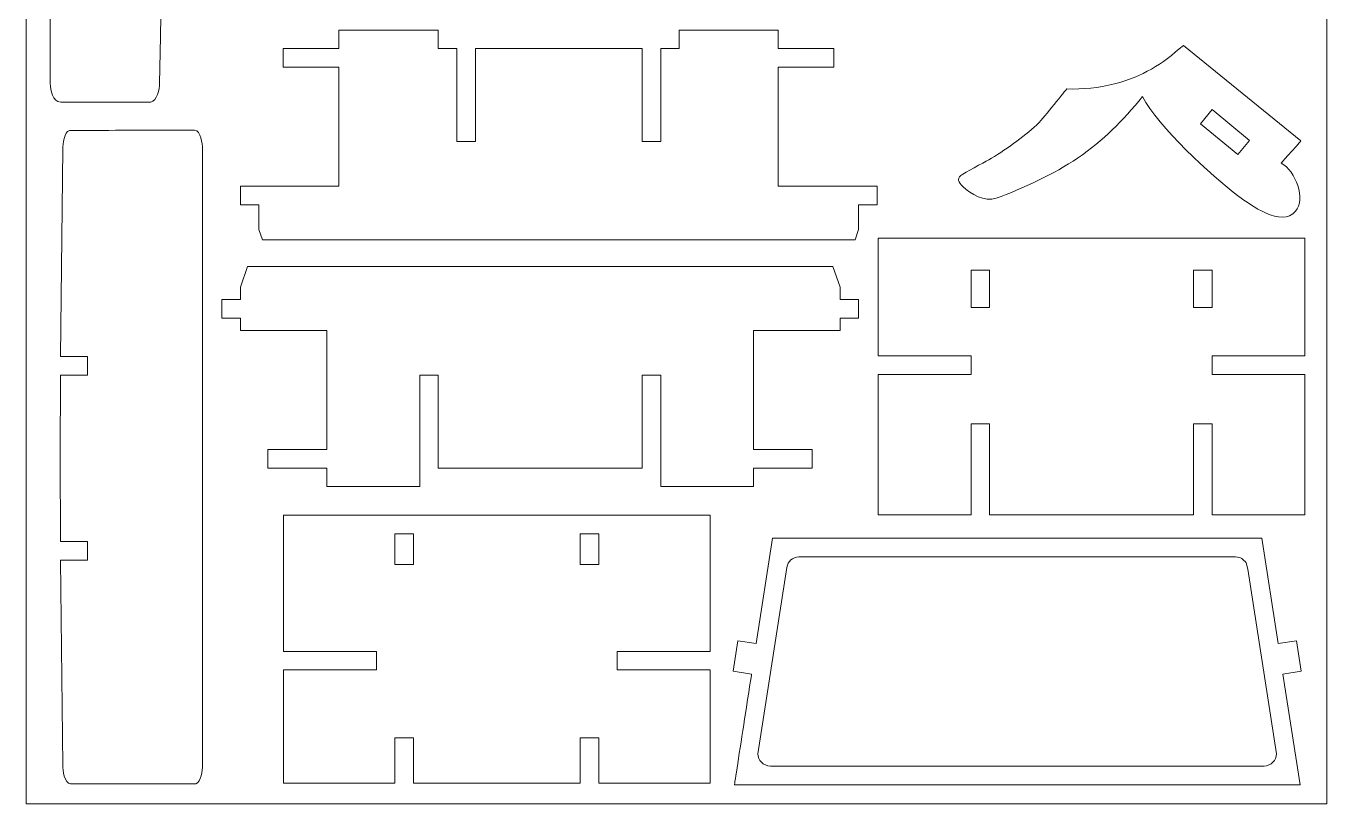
# Model space of a CAD drawing. Header units: centimetres. Extents: x -91 to 54, y -26 to 4.
# Drawn here: x -28.89 to -7.89, y -25.55 to -12.99 of the extents above; entities that cross this region are included whole.
import ezdxf

# ---------------------------------------------------------------- set-up
doc = ezdxf.new("R2010")
doc.units = ezdxf.units.CM
doc.header["$MEASUREMENT"] = 0
doc.layers.add('Camada 1', color=7, linetype='Continuous')

msp = doc.modelspace()

# ---------------------------------------------------------------- linework, layer by layer
at = {"layer": 'Camada 1', "color": 1, "lineweight": 0}
msp.add_lwpolyline([(-28.88543, -25.54968), (-7.88543, -25.54968), (-7.88543, 4.15032), (-28.88543, 4.15032), (-28.88543, -25.54968)], close=True, dxfattribs=at)
at = {"layer": 'Camada 1', "lineweight": 9}
for points, knots in [([(-26.96464, -10.57378), (-26.96464, -10.57378), (-26.90582, -10.57378), (-26.90582, -10.57378), (-26.90582, -10.57378), (-26.80261, -10.57378), (-26.67898, -10.57378), (-26.67898, -10.57378), (-26.67898, -10.57378), (-26.67898, -10.57378), (-26.67575, -8.59738), (-26.67575, -8.59738), (-26.67575, -8.59738), (-26.67575, -8.59738), (-26.67941, -7.88382), (-26.67941, -7.88382), (-26.67941, -7.88382), (-26.67941, -7.88382), (-27.04326, -7.88382), (-27.04326, -7.88382), (-27.04326, -7.88382), (-27.04326, -7.88382), (-27.04326, -7.58383), (-27.04326, -7.58383), (-27.04326, -7.58383), (-27.04326, -7.58383), (-26.68184, -7.58383), (-26.68184, -7.58383), (-26.68184, -7.58383), (-26.68184, -7.58383), (-26.72878, -4.57673), (-26.72878, -4.57673), (-26.72878, -4.57673), (-26.7331, -4.47715), (-26.77016, -4.28436), (-26.90013, -4.27725), (-26.90013, -4.27725), (-26.90013, -4.27725), (-28.35276, -4.28131), (-28.35276, -4.28131), (-28.35276, -4.28131), (-28.45249, -4.30004), (-28.49282, -4.4845), (-28.49511, -4.57679), (-28.49511, -4.57679), (-28.49511, -4.57679), (-28.49511, -13.92212), (-28.49511, -13.92212), (-28.49511, -13.92212), (-28.49197, -14.02224), (-28.45562, -14.21517), (-28.32488, -14.2221), (-28.32488, -14.2221), (-28.32488, -14.2221), (-26.87332, -14.21862), (-26.87332, -14.21862), (-26.87332, -14.21862), (-26.77173, -14.20037), (-26.73268, -14.01039), (-26.72873, -13.92097), (-26.72873, -13.92097), (-26.72873, -13.92097), (-26.71219, -13.15893), (-26.71219, -13.15893), (-26.71219, -13.15893), (-26.71219, -13.15893), (-26.67898, -10.87377), (-26.67898, -10.87377), (-26.67898, -10.87377), (-26.67898, -10.87377), (-27.04326, -10.87377), (-27.04326, -10.87377), (-27.04326, -10.87377), (-27.04326, -10.87377), (-27.04326, -10.57378), (-27.04326, -10.57378), (-27.04326, -10.57378), (-27.04326, -10.57378), (-27.01052, -10.57378), (-26.96464, -10.57378)], [0, 0, 0, 0, 0.04761905, 0.04761905, 0.04761905, 0.04761905, 0.0952381, 0.0952381, 0.0952381, 0.0952381, 0.14285714, 0.14285714, 0.14285714, 0.14285714, 0.19047619, 0.19047619, 0.19047619, 0.19047619, 0.23809524, 0.23809524, 0.23809524, 0.23809524, 0.28571429, 0.28571429, 0.28571429, 0.28571429, 0.33333333, 0.33333333, 0.33333333, 0.33333333, 0.38095238, 0.38095238, 0.38095238, 0.38095238, 0.42857143, 0.42857143, 0.42857143, 0.42857143, 0.47619048, 0.47619048, 0.47619048, 0.47619048, 0.52380952, 0.52380952, 0.52380952, 0.52380952, 0.57142857, 0.57142857, 0.57142857, 0.57142857, 0.61904762, 0.61904762, 0.61904762, 0.61904762, 0.66666667, 0.66666667, 0.66666667, 0.66666667, 0.71428571, 0.71428571, 0.71428571, 0.71428571, 0.76190476, 0.76190476, 0.76190476, 0.76190476, 0.80952381, 0.80952381, 0.80952381, 0.80952381, 0.85714286, 0.85714286, 0.85714286, 0.85714286, 0.9047619, 0.9047619, 0.9047619, 0.9047619, 1, 1, 1, 1]), ([(-16.74489, -14.61619), (-16.74489, -14.61619), (-16.74489, -14.55737), (-16.74489, -14.55737), (-16.74489, -14.55737), (-16.74489, -14.09773), (-16.74489, -13.65616), (-16.74489, -13.65616), (-16.74489, -13.65616), (-16.74489, -13.65616), (-15.84504, -13.65616), (-15.84504, -13.65616), (-15.84504, -13.65616), (-15.84504, -13.65616), (-15.84504, -13.3562), (-15.84504, -13.3562), (-15.84504, -13.3562), (-15.84504, -13.3562), (-16.74489, -13.3562), (-16.74489, -13.3562), (-16.74489, -13.3562), (-16.74489, -13.3562), (-16.74489, -13.05625), (-16.74489, -13.05625), (-16.74489, -13.05625), (-16.74489, -13.05625), (-18.34061, -13.05625), (-18.34061, -13.05625), (-18.34061, -13.05625), (-18.34061, -13.05625), (-18.34061, -13.3562), (-18.34061, -13.3562), (-18.34061, -13.3562), (-18.34061, -13.3562), (-18.64057, -13.3562), (-18.64057, -13.3562), (-18.64057, -13.3562), (-18.64057, -13.3562), (-18.64057, -14.85597), (-18.64057, -14.85597), (-18.64057, -14.85597), (-18.64057, -14.85597), (-18.94053, -14.85597), (-18.94053, -14.85597), (-18.94053, -14.85597), (-18.94053, -14.85597), (-18.94053, -13.3562), (-18.94053, -13.3562), (-18.94053, -13.3562), (-18.94053, -13.3562), (-21.63032, -13.3562), (-21.63032, -13.3562), (-21.63032, -13.3562), (-21.63032, -13.3562), (-21.63032, -14.85597), (-21.63032, -14.85597), (-21.63032, -14.85597), (-21.63032, -14.85597), (-21.93027, -14.85597), (-21.93027, -14.85597), (-21.93027, -14.85597), (-21.93027, -14.85597), (-21.93027, -13.3562), (-21.93027, -13.3562), (-21.93027, -13.3562), (-21.93027, -13.3562), (-22.23024, -13.3562), (-22.23024, -13.3562), (-22.23024, -13.3562), (-22.23024, -13.3562), (-22.23024, -13.05625), (-22.23024, -13.05625), (-22.23024, -13.05625), (-22.23024, -13.05625), (-23.83388, -13.05625), (-23.83388, -13.05625), (-23.83388, -13.05625), (-23.83388, -13.05625), (-23.83388, -13.3562), (-23.83388, -13.3562), (-23.83388, -13.3562), (-23.83388, -13.3562), (-24.73374, -13.3562), (-24.73374, -13.3562), (-24.73374, -13.3562), (-24.73374, -13.3562), (-24.73374, -13.65616), (-24.73374, -13.65616), (-24.73374, -13.65616), (-24.73374, -13.65616), (-23.83388, -13.65616), (-23.83388, -13.65616), (-23.83388, -13.65616), (-23.83388, -13.65616), (-23.83388, -14.02586), (-23.83388, -14.44083), (-23.83388, -14.44083), (-23.83388, -14.44083), (-23.83388, -14.49965), (-23.83388, -14.49965), (-23.83388, -14.49965), (-23.83388, -15.01519), (-23.83388, -15.57624), (-23.83388, -15.57624), (-23.83388, -15.57624), (-23.83388, -15.57624), (-25.42571, -15.57624), (-25.42571, -15.57624), (-25.42571, -15.57624), (-25.42571, -15.57624), (-25.42571, -15.87619), (-25.42571, -15.87619), (-25.42571, -15.87619), (-25.42571, -15.87619), (-25.12575, -15.87619), (-25.12575, -15.87619), (-25.12575, -15.87619), (-25.12575, -15.87619), (-25.12575, -16.27421), (-25.12575, -16.27421), (-25.12575, -16.27421), (-25.12575, -16.27421), (-25.06827, -16.4431), (-25.06827, -16.4431), (-25.06827, -16.4431), (-25.06827, -16.4431), (-25.05795, -16.44216), (-25.05795, -16.44216), (-25.05795, -16.44216), (-25.05795, -16.44216), (-15.50185, -16.44216), (-15.50185, -16.44216), (-15.50185, -16.44216), (-15.50185, -16.44216), (-15.44509, -16.27581), (-15.44509, -16.27581), (-15.44509, -16.27581), (-15.44509, -16.27581), (-15.44509, -15.87619), (-15.44509, -15.87619), (-15.44509, -15.87619), (-15.44509, -15.87619), (-15.14514, -15.87619), (-15.14514, -15.87619), (-15.14514, -15.87619), (-15.14514, -15.87619), (-15.14514, -15.57624), (-15.14514, -15.57624), (-15.14514, -15.57624), (-15.14514, -15.57624), (-16.74489, -15.57624), (-16.74489, -15.57624), (-16.74489, -15.57624), (-16.74489, -15.57624), (-16.74489, -15.09621), (-16.74489, -14.61619)], [0, 0, 0, 0, 0.025, 0.025, 0.025, 0.025, 0.05, 0.05, 0.05, 0.05, 0.075, 0.075, 0.075, 0.075, 0.1, 0.1, 0.1, 0.1, 0.125, 0.125, 0.125, 0.125, 0.15, 0.15, 0.15, 0.15, 0.175, 0.175, 0.175, 0.175, 0.2, 0.2, 0.2, 0.2, 0.225, 0.225, 0.225, 0.225, 0.25, 0.25, 0.25, 0.25, 0.275, 0.275, 0.275, 0.275, 0.3, 0.3, 0.3, 0.3, 0.325, 0.325, 0.325, 0.325, 0.35, 0.35, 0.35, 0.35, 0.375, 0.375, 0.375, 0.375, 0.4, 0.4, 0.4, 0.4, 0.425, 0.425, 0.425, 0.425, 0.45, 0.45, 0.45, 0.45, 0.475, 0.475, 0.475, 0.475, 0.5, 0.5, 0.5, 0.5, 0.525, 0.525, 0.525, 0.525, 0.55, 0.55, 0.55, 0.55, 0.575, 0.575, 0.575, 0.575, 0.6, 0.6, 0.6, 0.6, 0.625, 0.625, 0.625, 0.625, 0.65, 0.65, 0.65, 0.65, 0.675, 0.675, 0.675, 0.675, 0.7, 0.7, 0.7, 0.7, 0.725, 0.725, 0.725, 0.725, 0.75, 0.75, 0.75, 0.75, 0.775, 0.775, 0.775, 0.775, 0.8, 0.8, 0.8, 0.8, 0.825, 0.825, 0.825, 0.825, 0.85, 0.85, 0.85, 0.85, 0.875, 0.875, 0.875, 0.875, 0.9, 0.9, 0.9, 0.9, 0.925, 0.925, 0.925, 0.925, 0.95, 0.95, 0.95, 0.95, 1, 1, 1, 1]), ([(-8.50226, -15.06666), (-8.50226, -15.06666), (-8.46308, -15.02271), (-8.46308, -15.02271), (-8.46308, -15.02271), (-8.3846, -14.93468), (-8.30705, -14.84767), (-8.30705, -14.84767), (-8.30705, -14.84767), (-8.30705, -14.84767), (-10.2041, -13.30577), (-10.2041, -13.30577), (-10.2041, -13.30577), (-10.55465, -13.61368), (-10.8569, -13.80601), (-11.31537, -13.92534), (-11.31537, -13.92534), (-11.5794, -13.99405), (-11.81541, -14.01507), (-12.08701, -14.00705), (-12.08701, -14.00705), (-12.15835, -14.09518), (-12.49289, -14.51561), (-12.57289, -14.59069), (-12.57289, -14.59069), (-12.7742, -14.77964), (-13.10351, -15.01154), (-13.34559, -15.15211), (-13.34559, -15.15211), (-13.427, -15.19937), (-13.73888, -15.35821), (-13.79434, -15.40342), (-13.79434, -15.40342), (-13.86679, -15.4625), (-13.83442, -15.50912), (-13.76311, -15.58087), (-13.76311, -15.58087), (-13.63651, -15.70825), (-13.40998, -15.83485), (-13.22703, -15.77074), (-13.22703, -15.77074), (-12.80187, -15.62174), (-12.28602, -15.37821), (-11.91227, -15.12403), (-11.91227, -15.12403), (-11.48503, -14.83347), (-11.19247, -14.5304), (-10.86097, -14.13031), (-10.86097, -14.13031), (-10.61765, -14.61637), (-9.75709, -15.40137), (-9.30988, -15.74173), (-9.30988, -15.74173), (-9.12484, -15.87459), (-8.62308, -16.25107), (-8.39145, -15.98072), (-8.39145, -15.98072), (-8.22576, -15.78733), (-8.38824, -15.33457), (-8.62484, -15.20416), (-8.62484, -15.20416), (-8.62484, -15.20416), (-8.56791, -15.14031), (-8.50226, -15.06666)], [0, 0, 0, 0, 0.05882353, 0.05882353, 0.05882353, 0.05882353, 0.11764706, 0.11764706, 0.11764706, 0.11764706, 0.17647059, 0.17647059, 0.17647059, 0.17647059, 0.23529412, 0.23529412, 0.23529412, 0.23529412, 0.29411765, 0.29411765, 0.29411765, 0.29411765, 0.35294118, 0.35294118, 0.35294118, 0.35294118, 0.41176471, 0.41176471, 0.41176471, 0.41176471, 0.47058824, 0.47058824, 0.47058824, 0.47058824, 0.52941176, 0.52941176, 0.52941176, 0.52941176, 0.58823529, 0.58823529, 0.58823529, 0.58823529, 0.64705882, 0.64705882, 0.64705882, 0.64705882, 0.70588235, 0.70588235, 0.70588235, 0.70588235, 0.76470588, 0.76470588, 0.76470588, 0.76470588, 0.82352941, 0.82352941, 0.82352941, 0.82352941, 0.88235294, 0.88235294, 0.88235294, 0.88235294, 1, 1, 1, 1]), ([(-9.13524, -14.84), (-9.13524, -14.84), (-9.74134, -14.34191), (-9.74134, -14.34191), (-9.74134, -14.34191), (-9.74134, -14.34191), (-9.92815, -14.56925), (-9.92815, -14.56925), (-9.92815, -14.56925), (-9.92815, -14.56925), (-9.32188, -15.06758), (-9.32188, -15.06758), (-9.32188, -15.06758), (-9.32188, -15.06758), (-9.13524, -14.84), (-9.13524, -14.84)], [0, 0, 0, 0, 0.2, 0.2, 0.2, 0.2, 0.4, 0.4, 0.4, 0.4, 0.6, 0.6, 0.6, 0.6, 1, 1, 1, 1]), ([(-26.82394, -14.67454), (-26.82394, -14.67454), (-26.88277, -14.67464), (-26.88277, -14.67464), (-26.88277, -14.67464), (-27.46373, -14.67563), (-28.18553, -14.67688), (-28.18553, -14.67688), (-28.18553, -14.67688), (-28.26604, -14.69588), (-28.2915, -14.90512), (-28.29351, -14.97456), (-28.29351, -14.97456), (-28.29351, -14.97456), (-28.3294, -18.32562), (-28.3294, -18.32562), (-28.3294, -18.32562), (-28.3294, -18.32562), (-27.89116, -18.32562), (-27.89116, -18.32562), (-27.89116, -18.32562), (-27.89116, -18.32562), (-27.89116, -18.62558), (-27.89116, -18.62558), (-27.89116, -18.62558), (-27.89116, -18.62558), (-28.33094, -18.62558), (-28.33094, -18.62558), (-28.33094, -18.62558), (-28.33094, -18.62558), (-28.33386, -19.94479), (-28.33386, -19.94479), (-28.33386, -19.94479), (-28.33386, -19.94479), (-28.33079, -21.31537), (-28.33079, -21.31537), (-28.33079, -21.31537), (-28.33079, -21.31537), (-27.89116, -21.31537), (-27.89116, -21.31537), (-27.89116, -21.31537), (-27.89116, -21.31537), (-27.89116, -21.61534), (-27.89116, -21.61534), (-27.89116, -21.61534), (-27.89116, -21.61534), (-28.32916, -21.61534), (-28.32916, -21.61534), (-28.32916, -21.61534), (-28.32916, -21.61534), (-28.29347, -24.92647), (-28.29347, -24.92647), (-28.29347, -24.92647), (-28.29113, -25.00301), (-28.26927, -25.21802), (-28.1648, -25.22595), (-28.1648, -25.22595), (-28.1648, -25.22595), (-26.14329, -25.22188), (-26.14329, -25.22188), (-26.14329, -25.22188), (-26.06344, -25.20224), (-26.03825, -24.99717), (-26.03697, -24.92615), (-26.03697, -24.92615), (-26.03697, -24.92615), (-26.03697, -14.97335), (-26.03697, -14.97335), (-26.03697, -14.97335), (-26.03871, -14.89719), (-26.05984, -14.68124), (-26.16411, -14.67341), (-26.16411, -14.67341), (-26.16411, -14.67341), (-26.45925, -14.67391), (-26.82394, -14.67454)], [0, 0, 0, 0, 0.05, 0.05, 0.05, 0.05, 0.1, 0.1, 0.1, 0.1, 0.15, 0.15, 0.15, 0.15, 0.2, 0.2, 0.2, 0.2, 0.25, 0.25, 0.25, 0.25, 0.3, 0.3, 0.3, 0.3, 0.35, 0.35, 0.35, 0.35, 0.4, 0.4, 0.4, 0.4, 0.45, 0.45, 0.45, 0.45, 0.5, 0.5, 0.5, 0.5, 0.55, 0.55, 0.55, 0.55, 0.6, 0.6, 0.6, 0.6, 0.65, 0.65, 0.65, 0.65, 0.7, 0.7, 0.7, 0.7, 0.75, 0.75, 0.75, 0.75, 0.8, 0.8, 0.8, 0.8, 0.85, 0.85, 0.85, 0.85, 0.9, 0.9, 0.9, 0.9, 1, 1, 1, 1]), ([(-9.74047, -18.46706), (-9.74047, -18.46706), (-9.74047, -18.40824), (-9.74047, -18.40824), (-9.74047, -18.40824), (-9.74047, -18.35727), (-9.74047, -18.31707), (-9.74047, -18.31707), (-9.74047, -18.31707), (-9.74047, -18.31707), (-8.2406, -18.31707), (-8.2406, -18.31707), (-8.2406, -18.31707), (-8.2406, -18.31707), (-8.2406, -16.41676), (-8.2406, -16.41676), (-8.2406, -16.41676), (-8.2406, -16.41676), (-15.13026, -16.41676), (-15.13026, -16.41676), (-15.13026, -16.41676), (-15.13026, -16.41676), (-15.13026, -18.31707), (-15.13026, -18.31707), (-15.13026, -18.31707), (-15.13026, -18.31707), (-13.63038, -18.31707), (-13.63038, -18.31707), (-13.63038, -18.31707), (-13.63038, -18.31707), (-13.63038, -18.61705), (-13.63038, -18.61705), (-13.63038, -18.61705), (-13.63038, -18.61705), (-15.13026, -18.61705), (-15.13026, -18.61705), (-15.13026, -18.61705), (-15.13026, -18.61705), (-15.13026, -20.8826), (-15.13026, -20.8826), (-15.13026, -20.8826), (-15.13026, -20.8826), (-13.63038, -20.8826), (-13.63038, -20.8826), (-13.63038, -20.8826), (-13.63038, -20.8826), (-13.63038, -19.41098), (-13.63038, -19.41098), (-13.63038, -19.41098), (-13.63038, -19.41098), (-13.3304, -19.41098), (-13.3304, -19.41098), (-13.3304, -19.41098), (-13.3304, -19.41098), (-13.3304, -20.8826), (-13.3304, -20.8826), (-13.3304, -20.8826), (-13.3304, -20.8826), (-10.04046, -20.8826), (-10.04046, -20.8826), (-10.04046, -20.8826), (-10.04046, -20.8826), (-10.04046, -19.41098), (-10.04046, -19.41098), (-10.04046, -19.41098), (-10.04046, -19.41098), (-9.74047, -19.41098), (-9.74047, -19.41098), (-9.74047, -19.41098), (-9.74047, -19.41098), (-9.74047, -20.8826), (-9.74047, -20.8826), (-9.74047, -20.8826), (-9.74047, -20.8826), (-8.2406, -20.8826), (-8.2406, -20.8826), (-8.2406, -20.8826), (-8.2406, -20.8826), (-8.2406, -18.61705), (-8.2406, -18.61705), (-8.2406, -18.61705), (-8.2406, -18.61705), (-9.74047, -18.61705), (-9.74047, -18.61705), (-9.74047, -18.61705), (-9.74047, -18.61705), (-9.74047, -18.54205), (-9.74047, -18.46706)], [0, 0, 0, 0, 0.04347826, 0.04347826, 0.04347826, 0.04347826, 0.08695652, 0.08695652, 0.08695652, 0.08695652, 0.13043478, 0.13043478, 0.13043478, 0.13043478, 0.17391304, 0.17391304, 0.17391304, 0.17391304, 0.2173913, 0.2173913, 0.2173913, 0.2173913, 0.26086957, 0.26086957, 0.26086957, 0.26086957, 0.30434783, 0.30434783, 0.30434783, 0.30434783, 0.34782609, 0.34782609, 0.34782609, 0.34782609, 0.39130435, 0.39130435, 0.39130435, 0.39130435, 0.43478261, 0.43478261, 0.43478261, 0.43478261, 0.47826087, 0.47826087, 0.47826087, 0.47826087, 0.52173913, 0.52173913, 0.52173913, 0.52173913, 0.56521739, 0.56521739, 0.56521739, 0.56521739, 0.60869565, 0.60869565, 0.60869565, 0.60869565, 0.65217391, 0.65217391, 0.65217391, 0.65217391, 0.69565217, 0.69565217, 0.69565217, 0.69565217, 0.73913043, 0.73913043, 0.73913043, 0.73913043, 0.7826087, 0.7826087, 0.7826087, 0.7826087, 0.82608696, 0.82608696, 0.82608696, 0.82608696, 0.86956522, 0.86956522, 0.86956522, 0.86956522, 0.91304348, 0.91304348, 0.91304348, 0.91304348, 1, 1, 1, 1]), ([(-16.65407, -17.90758), (-16.65407, -17.90758), (-16.59525, -17.90758), (-16.59525, -17.90758), (-16.59525, -17.90758), (-16.20378, -17.90758), (-15.74511, -17.90758), (-15.74511, -17.90758), (-15.74511, -17.90758), (-15.74511, -17.90758), (-15.74511, -17.70774), (-15.74511, -17.70774), (-15.74511, -17.70774), (-15.74511, -17.70774), (-15.44514, -17.70774), (-15.44514, -17.70774), (-15.44514, -17.70774), (-15.44514, -17.70774), (-15.44514, -17.40779), (-15.44514, -17.40779), (-15.44514, -17.40779), (-15.44514, -17.40779), (-15.74511, -17.40779), (-15.74511, -17.40779), (-15.74511, -17.40779), (-15.74511, -17.40779), (-15.74511, -17.20797), (-15.74511, -17.20797), (-15.74511, -17.20797), (-15.74511, -17.20797), (-15.85978, -16.87181), (-15.85978, -16.87181), (-15.85978, -16.87181), (-15.85978, -16.87181), (-25.31081, -16.87181), (-25.31081, -16.87181), (-25.31081, -16.87181), (-25.31081, -16.87181), (-25.42575, -17.20959), (-25.42575, -17.20959), (-25.42575, -17.20959), (-25.42575, -17.20959), (-25.42575, -17.4086), (-25.42575, -17.4086), (-25.42575, -17.4086), (-25.42575, -17.4086), (-25.72571, -17.4086), (-25.72571, -17.4086), (-25.72571, -17.4086), (-25.72571, -17.4086), (-25.72571, -17.70854), (-25.72571, -17.70854), (-25.72571, -17.70854), (-25.72571, -17.70854), (-25.42575, -17.70854), (-25.42575, -17.70854), (-25.42575, -17.70854), (-25.42575, -17.70854), (-25.42575, -17.90758), (-25.42575, -17.90758), (-25.42575, -17.90758), (-25.42575, -17.90758), (-25.08956, -17.90758), (-24.74718, -17.90758), (-24.74718, -17.90758), (-24.74718, -17.90758), (-24.68835, -17.90758), (-24.68835, -17.90758), (-24.68835, -17.90758), (-24.35308, -17.90758), (-24.03002, -17.90758), (-24.03002, -17.90758), (-24.03002, -17.90758), (-24.03002, -17.90758), (-24.03002, -19.82764), (-24.03002, -19.82764), (-24.03002, -19.82764), (-24.03002, -19.82764), (-24.98376, -19.82764), (-24.98376, -19.82764), (-24.98376, -19.82764), (-24.98376, -19.82764), (-24.98376, -20.12759), (-24.98376, -20.12759), (-24.98376, -20.12759), (-24.98376, -20.12759), (-24.03002, -20.12759), (-24.03002, -20.12759), (-24.03002, -20.12759), (-24.03002, -20.12759), (-24.03002, -20.42755), (-24.03002, -20.42755), (-24.03002, -20.42755), (-24.03002, -20.42755), (-22.53025, -20.42755), (-22.53025, -20.42755), (-22.53025, -20.42755), (-22.53025, -20.42755), (-22.53025, -18.62781), (-22.53025, -18.62781), (-22.53025, -18.62781), (-22.53025, -18.62781), (-22.23028, -18.62781), (-22.23028, -18.62781), (-22.23028, -18.62781), (-22.23028, -18.62781), (-22.23028, -20.12759), (-22.23028, -20.12759), (-22.23028, -20.12759), (-22.23028, -20.12759), (-18.94058, -20.12759), (-18.94058, -20.12759), (-18.94058, -20.12759), (-18.94058, -20.12759), (-18.94058, -18.62781), (-18.94058, -18.62781), (-18.94058, -18.62781), (-18.94058, -18.62781), (-18.64061, -18.62781), (-18.64061, -18.62781), (-18.64061, -18.62781), (-18.64061, -18.62781), (-18.64061, -20.42755), (-18.64061, -20.42755), (-18.64061, -20.42755), (-18.64061, -20.42755), (-17.14085, -20.42755), (-17.14085, -20.42755), (-17.14085, -20.42755), (-17.14085, -20.42755), (-17.14085, -20.12759), (-17.14085, -20.12759), (-17.14085, -20.12759), (-17.14085, -20.12759), (-16.19504, -20.12759), (-16.19504, -20.12759), (-16.19504, -20.12759), (-16.19504, -20.12759), (-16.19504, -19.82764), (-16.19504, -19.82764), (-16.19504, -19.82764), (-16.19504, -19.82764), (-17.14085, -19.82764), (-17.14085, -19.82764), (-17.14085, -19.82764), (-17.14085, -19.82764), (-17.14085, -17.90758), (-17.14085, -17.90758), (-17.14085, -17.90758), (-17.14085, -17.90758), (-16.92004, -17.90758), (-16.65407, -17.90758)], [0, 0, 0, 0, 0.02564103, 0.02564103, 0.02564103, 0.02564103, 0.05128205, 0.05128205, 0.05128205, 0.05128205, 0.07692308, 0.07692308, 0.07692308, 0.07692308, 0.1025641, 0.1025641, 0.1025641, 0.1025641, 0.12820513, 0.12820513, 0.12820513, 0.12820513, 0.15384615, 0.15384615, 0.15384615, 0.15384615, 0.17948718, 0.17948718, 0.17948718, 0.17948718, 0.20512821, 0.20512821, 0.20512821, 0.20512821, 0.23076923, 0.23076923, 0.23076923, 0.23076923, 0.25641026, 0.25641026, 0.25641026, 0.25641026, 0.28205128, 0.28205128, 0.28205128, 0.28205128, 0.30769231, 0.30769231, 0.30769231, 0.30769231, 0.33333333, 0.33333333, 0.33333333, 0.33333333, 0.35897436, 0.35897436, 0.35897436, 0.35897436, 0.38461538, 0.38461538, 0.38461538, 0.38461538, 0.41025641, 0.41025641, 0.41025641, 0.41025641, 0.43589744, 0.43589744, 0.43589744, 0.43589744, 0.46153846, 0.46153846, 0.46153846, 0.46153846, 0.48717949, 0.48717949, 0.48717949, 0.48717949, 0.51282051, 0.51282051, 0.51282051, 0.51282051, 0.53846154, 0.53846154, 0.53846154, 0.53846154, 0.56410256, 0.56410256, 0.56410256, 0.56410256, 0.58974359, 0.58974359, 0.58974359, 0.58974359, 0.61538462, 0.61538462, 0.61538462, 0.61538462, 0.64102564, 0.64102564, 0.64102564, 0.64102564, 0.66666667, 0.66666667, 0.66666667, 0.66666667, 0.69230769, 0.69230769, 0.69230769, 0.69230769, 0.71794872, 0.71794872, 0.71794872, 0.71794872, 0.74358974, 0.74358974, 0.74358974, 0.74358974, 0.76923077, 0.76923077, 0.76923077, 0.76923077, 0.79487179, 0.79487179, 0.79487179, 0.79487179, 0.82051282, 0.82051282, 0.82051282, 0.82051282, 0.84615385, 0.84615385, 0.84615385, 0.84615385, 0.87179487, 0.87179487, 0.87179487, 0.87179487, 0.8974359, 0.8974359, 0.8974359, 0.8974359, 0.92307692, 0.92307692, 0.92307692, 0.92307692, 0.94871795, 0.94871795, 0.94871795, 0.94871795, 1, 1, 1, 1]), ([(-13.63038, -16.93375), (-13.63038, -16.93375), (-13.63038, -17.5337), (-13.63038, -17.5337), (-13.63038, -17.5337), (-13.63038, -17.5337), (-13.3304, -17.5337), (-13.3304, -17.5337), (-13.3304, -17.5337), (-13.3304, -17.5337), (-13.3304, -16.93375), (-13.3304, -16.93375), (-13.3304, -16.93375), (-13.3304, -16.93375), (-13.63038, -16.93375), (-13.63038, -16.93375)], [0, 0, 0, 0, 0.2, 0.2, 0.2, 0.2, 0.4, 0.4, 0.4, 0.4, 0.6, 0.6, 0.6, 0.6, 1, 1, 1, 1]), ([(-10.04046, -16.93375), (-10.04046, -16.93375), (-10.04046, -17.5337), (-10.04046, -17.5337), (-10.04046, -17.5337), (-10.04046, -17.5337), (-9.74047, -17.5337), (-9.74047, -17.5337), (-9.74047, -17.5337), (-9.74047, -17.5337), (-9.74047, -16.93375), (-9.74047, -16.93375), (-9.74047, -16.93375), (-9.74047, -16.93375), (-10.04046, -16.93375), (-10.04046, -16.93375)], [0, 0, 0, 0, 0.2, 0.2, 0.2, 0.2, 0.4, 0.4, 0.4, 0.4, 0.6, 0.6, 0.6, 0.6, 1, 1, 1, 1]), ([(-19.3405, -23.23597), (-19.3405, -23.23597), (-19.3405, -23.17715), (-19.3405, -23.17715), (-19.3405, -23.17715), (-19.3405, -23.12618), (-19.3405, -23.08598), (-19.3405, -23.08598), (-19.3405, -23.08598), (-19.3405, -23.08598), (-17.84059, -23.08598), (-17.84059, -23.08598), (-17.84059, -23.08598), (-17.84059, -23.08598), (-17.84059, -20.8857), (-17.84059, -20.8857), (-17.84059, -20.8857), (-17.84059, -20.8857), (-24.73026, -20.8857), (-24.73026, -20.8857), (-24.73026, -20.8857), (-24.73026, -20.8857), (-24.73026, -23.08598), (-24.73026, -23.08598), (-24.73026, -23.08598), (-24.73026, -23.08598), (-23.23039, -23.08598), (-23.23039, -23.08598), (-23.23039, -23.08598), (-23.23039, -23.08598), (-23.23039, -23.38596), (-23.23039, -23.38596), (-23.23039, -23.38596), (-23.23039, -23.38596), (-24.73026, -23.38596), (-24.73026, -23.38596), (-24.73026, -23.38596), (-24.73026, -23.38596), (-24.73026, -25.21364), (-24.73026, -25.21364), (-24.73026, -25.21364), (-24.73026, -25.21364), (-22.9304, -25.21364), (-22.9304, -25.21364), (-22.9304, -25.21364), (-22.9304, -25.21364), (-22.9304, -24.4843), (-22.9304, -24.4843), (-22.9304, -24.4843), (-22.9304, -24.4843), (-22.63044, -24.4843), (-22.63044, -24.4843), (-22.63044, -24.4843), (-22.63044, -24.4843), (-22.63044, -25.21364), (-22.63044, -25.21364), (-22.63044, -25.21364), (-22.63044, -25.21364), (-21.2411, -25.21364), (-19.94048, -25.21364), (-19.94048, -25.21364), (-19.94048, -25.21364), (-19.94048, -24.4843), (-19.94048, -24.4843), (-19.94048, -24.4843), (-19.94048, -24.4843), (-19.64052, -24.4843), (-19.64052, -24.4843), (-19.64052, -24.4843), (-19.64052, -24.4843), (-19.64052, -25.21364), (-19.64052, -25.21364), (-19.64052, -25.21364), (-18.6494, -25.21364), (-17.84059, -25.21364), (-17.84059, -25.21364), (-17.84059, -25.21364), (-17.84059, -25.21364), (-17.84059, -23.38596), (-17.84059, -23.38596), (-17.84059, -23.38596), (-17.84059, -23.38596), (-19.3405, -23.38596), (-19.3405, -23.38596), (-19.3405, -23.38596), (-19.3405, -23.38596), (-19.3405, -23.31096), (-19.3405, -23.23597)], [0, 0, 0, 0, 0.04347826, 0.04347826, 0.04347826, 0.04347826, 0.08695652, 0.08695652, 0.08695652, 0.08695652, 0.13043478, 0.13043478, 0.13043478, 0.13043478, 0.17391304, 0.17391304, 0.17391304, 0.17391304, 0.2173913, 0.2173913, 0.2173913, 0.2173913, 0.26086957, 0.26086957, 0.26086957, 0.26086957, 0.30434783, 0.30434783, 0.30434783, 0.30434783, 0.34782609, 0.34782609, 0.34782609, 0.34782609, 0.39130435, 0.39130435, 0.39130435, 0.39130435, 0.43478261, 0.43478261, 0.43478261, 0.43478261, 0.47826087, 0.47826087, 0.47826087, 0.47826087, 0.52173913, 0.52173913, 0.52173913, 0.52173913, 0.56521739, 0.56521739, 0.56521739, 0.56521739, 0.60869565, 0.60869565, 0.60869565, 0.60869565, 0.65217391, 0.65217391, 0.65217391, 0.65217391, 0.69565217, 0.69565217, 0.69565217, 0.69565217, 0.73913043, 0.73913043, 0.73913043, 0.73913043, 0.7826087, 0.7826087, 0.7826087, 0.7826087, 0.82608696, 0.82608696, 0.82608696, 0.82608696, 0.86956522, 0.86956522, 0.86956522, 0.86956522, 0.91304348, 0.91304348, 0.91304348, 0.91304348, 1, 1, 1, 1]), ([(-22.63044, -21.68662), (-22.63044, -21.68662), (-22.63044, -21.18666), (-22.63044, -21.18666), (-22.63044, -21.18666), (-22.63044, -21.18666), (-22.9304, -21.18666), (-22.9304, -21.18666), (-22.9304, -21.18666), (-22.9304, -21.18666), (-22.9304, -21.68662), (-22.9304, -21.68662), (-22.9304, -21.68662), (-22.9304, -21.68662), (-22.63044, -21.68662), (-22.63044, -21.68662)], [0, 0, 0, 0, 0.2, 0.2, 0.2, 0.2, 0.4, 0.4, 0.4, 0.4, 0.6, 0.6, 0.6, 0.6, 1, 1, 1, 1]), ([(-19.64048, -21.18666), (-19.64048, -21.18666), (-19.94044, -21.18666), (-19.94044, -21.18666), (-19.94044, -21.18666), (-19.94044, -21.18666), (-19.94044, -21.68663), (-19.94044, -21.68663), (-19.94044, -21.68663), (-19.94044, -21.68663), (-19.64048, -21.68662), (-19.64048, -21.68662), (-19.64048, -21.68662), (-19.64048, -21.68662), (-19.64048, -21.18666), (-19.64048, -21.18666)], [0, 0, 0, 0, 0.2, 0.2, 0.2, 0.2, 0.4, 0.4, 0.4, 0.4, 0.6, 0.6, 0.6, 0.6, 1, 1, 1, 1]), ([(-17.27722, -24.11882), (-17.27722, -24.11882), (-17.28631, -24.17764), (-17.28631, -24.17764), (-17.28631, -24.17764), (-17.36277, -24.67242), (-17.45035, -25.23913), (-17.45035, -25.23913), (-17.45035, -25.23913), (-17.45035, -25.23913), (-8.32048, -25.23913), (-8.32048, -25.23913), (-8.32048, -25.23913), (-8.32048, -25.23913), (-8.59634, -23.45413), (-8.59634, -23.45413), (-8.59634, -23.45413), (-8.59634, -23.45413), (-8.29989, -23.40831), (-8.29989, -23.40831), (-8.29989, -23.40831), (-8.29989, -23.40831), (-8.37618, -22.91456), (-8.37618, -22.91456), (-8.37618, -22.91456), (-8.37618, -22.91456), (-8.67264, -22.96037), (-8.67264, -22.96037), (-8.67264, -22.96037), (-8.67264, -22.96037), (-8.93529, -21.26069), (-8.93529, -21.26069), (-8.93529, -21.26069), (-8.93529, -21.26069), (-16.83545, -21.26022), (-16.83545, -21.26022), (-16.83545, -21.26022), (-16.83545, -21.26022), (-17.09819, -22.96037), (-17.09819, -22.96037), (-17.09819, -22.96037), (-17.09819, -22.96037), (-17.39465, -22.91456), (-17.39465, -22.91456), (-17.39465, -22.91456), (-17.39465, -22.91456), (-17.47096, -23.40831), (-17.47096, -23.40831), (-17.47096, -23.40831), (-17.47096, -23.40831), (-17.1745, -23.45413), (-17.1745, -23.45413), (-17.1745, -23.45413), (-17.1745, -23.45413), (-17.22181, -23.76018), (-17.27722, -24.11882)], [0, 0, 0, 0, 0.06666667, 0.06666667, 0.06666667, 0.06666667, 0.13333333, 0.13333333, 0.13333333, 0.13333333, 0.2, 0.2, 0.2, 0.2, 0.26666667, 0.26666667, 0.26666667, 0.26666667, 0.33333333, 0.33333333, 0.33333333, 0.33333333, 0.4, 0.4, 0.4, 0.4, 0.46666667, 0.46666667, 0.46666667, 0.46666667, 0.53333333, 0.53333333, 0.53333333, 0.53333333, 0.6, 0.6, 0.6, 0.6, 0.66666667, 0.66666667, 0.66666667, 0.66666667, 0.73333333, 0.73333333, 0.73333333, 0.73333333, 0.8, 0.8, 0.8, 0.8, 0.86666667, 0.86666667, 0.86666667, 0.86666667, 1, 1, 1, 1]), ([(-9.19076, -21.65946), (-9.23679, -21.59616), (-9.27765, -21.56513), (-9.36192, -21.56064), (-9.36192, -21.56064), (-9.36192, -21.56064), (-16.4089, -21.56022), (-16.4089, -21.56022), (-16.4089, -21.56022), (-16.51704, -21.56726), (-16.58275, -21.62733), (-16.60528, -21.73244), (-16.60528, -21.73244), (-16.60528, -21.73244), (-17.06992, -24.74152), (-17.06992, -24.74152), (-17.06992, -24.74152), (-17.07509, -24.84137), (-16.98216, -24.93305), (-16.86995, -24.93916), (-16.86995, -24.93916), (-16.86995, -24.93916), (-8.9009, -24.93916), (-8.9009, -24.93916), (-8.9009, -24.93916), (-8.78869, -24.93305), (-8.69575, -24.84138), (-8.70092, -24.74152), (-8.70092, -24.74152), (-8.70092, -24.74152), (-9.16195, -21.7583), (-9.16195, -21.7583), (-9.16195, -21.7583), (-9.16195, -21.7583), (-9.19076, -21.65946), (-9.19076, -21.65946)], [0, 0, 0, 0, 0.1, 0.1, 0.1, 0.1, 0.2, 0.2, 0.2, 0.2, 0.3, 0.3, 0.3, 0.3, 0.4, 0.4, 0.4, 0.4, 0.5, 0.5, 0.5, 0.5, 0.6, 0.6, 0.6, 0.6, 0.7, 0.7, 0.7, 0.7, 0.8, 0.8, 0.8, 0.8, 1, 1, 1, 1])]:
    msp.add_open_spline(points, degree=3, knots=knots, dxfattribs=at)

doc.saveas('drawing.dxf')
